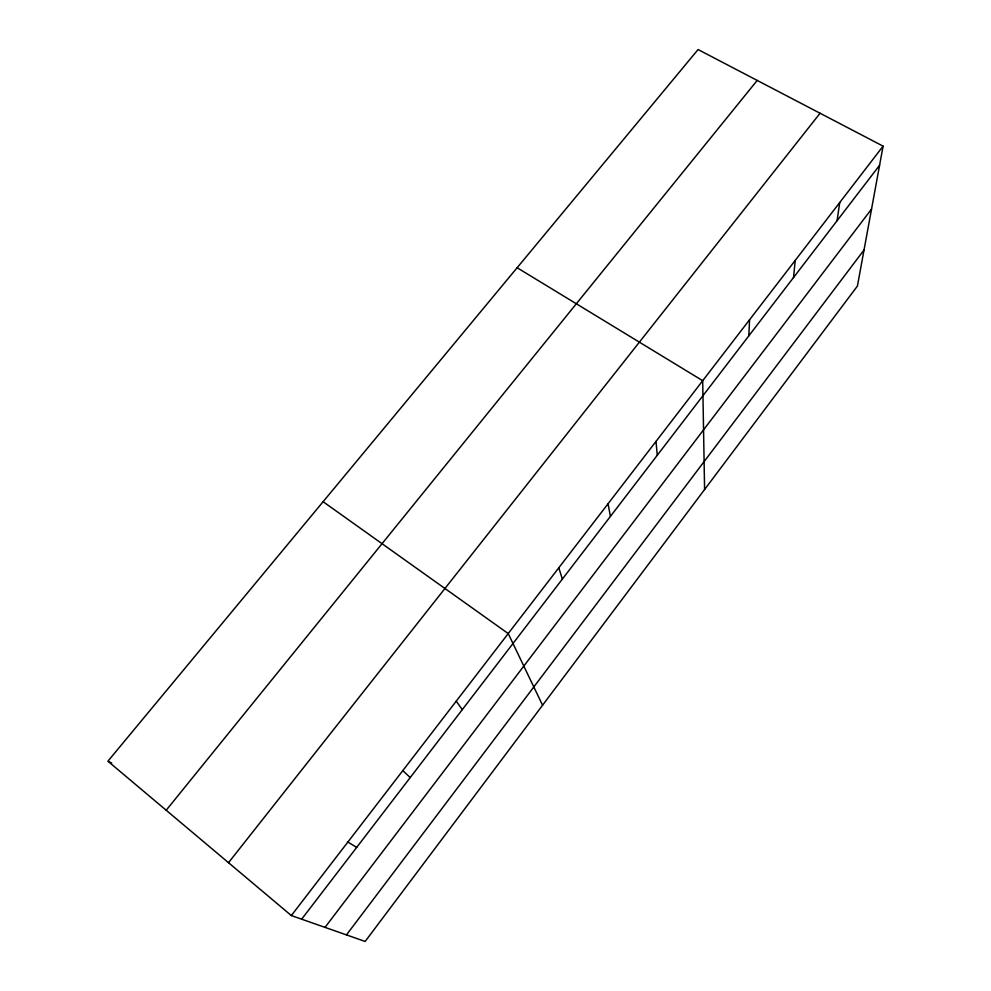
<?xml version="1.0" encoding="UTF-8"?>
<svg xmlns="http://www.w3.org/2000/svg" width="991" height="991" viewBox="0 0 991 991"><rect width="100%" height="100%" fill="white"/><g stroke="black" fill="none" stroke-linecap="round" stroke-linejoin="round"><path stroke-width="1.49" d="M748.812 335.862L749.568 319.759M793.506 277.567L795.228 260.385M837.085 220.72L839.724 202.536M883.092 146.148L857.413 286.065L365.146 941.45L291.329 915.56L107.908 761.199L698.073 49.55L883.092 146.148L291.329 915.56M346.466 934.897L864.041 249.955M325.011 927.378L871.535 209.076M301.66 919.177L879.587 165.274M228.512 862.69L820.065 113.247M166.191 810.254L757.198 80.42M109.183 761.831L111.723 763.107M347.866 842.053L356.686 847.392M517.141 267.731L702.693 380.705L704.589 489.529M323.103 501.706L508.222 633.559L542.572 705.22M402.817 770.602L410.212 777.563M456.244 701.133L462.289 709.63M558.8 567.793L562.343 579.103M608.04 503.775L610.431 516.385M655.98 441.441L657.281 455.265"/></g></svg>
